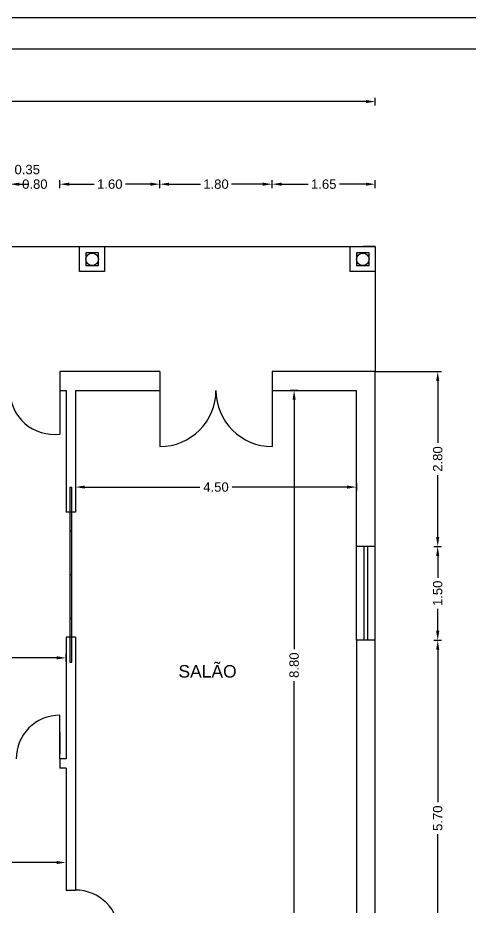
# Model space of a CAD drawing. Header units: millimetres. Extents: x 1315 to 1720, y -131 to -50.
# Drawn here: x 1505.11 to 1512.35, y -115.19 to -100.95 of the extents above; entities that cross this region are included whole.
import ezdxf

# ---------------------------------------------------------------- set-up
doc = ezdxf.new("R2010")
doc.units = ezdxf.units.MM
doc.linetypes.add('JIS_02_2.0', pattern=[3, 2, -1])
doc.layers.add('cotas', color=1, linetype='Continuous')
doc.styles.get("Standard").update_dxf_attribs({"font": 'ARIALUNI.TTF', "height": 0.22})
doc.dimstyles.get("Standard").update_dxf_attribs({"dimtxt": 0.15, "dimasz": 0.15, "dimexe": 0.0625, "dimexo": 0.0625, "dimgap": 0.0625, "dimtad": 0, "dimzin": 0, "dimdsep": 46, "dimtxsty": 'Standard', "dimcen": 2.5, "dimclrd": 256, "dimclre": 256, "dimclrt": 256, "dimazin": 0, "dimtfac": 1, "dimtofl": 0, "dimtmove": 0, "dimatfit": 3, "dimfxl": 0.0625, "dimfxlon": 1, "dimtolj": 1, "dimtzin": 0, "dimlwd": -1, "dimlwe": -1, "dimarcsym": 0})

# ---------------------------------------------------------------- blocks, each defined once
blk = doc.blocks.new('*D13')
at = {"layer": 'cotas', "transparency": 16777216}
for p, q in [((1497.43, -102.355), (1497.43, -102.23)), ((1510.83, -102.355), (1510.83, -102.23)), ((1497.58, -102.292), (1503.822, -102.292)), ((1510.68, -102.292), (1504.439, -102.292))]:
    blk.add_line(p, q, dxfattribs=at)
for points in [[(1497.58, -102.267), (1497.58, -102.317), (1497.43, -102.292)], [(1510.68, -102.267), (1510.68, -102.317), (1510.83, -102.292)]]:
    blk.add_solid(points, dxfattribs=at)
at = {"layer": 'Defpoints', "color": 0, "transparency": 16777216}
for p in [(1497.43, -102.292), (1497.43, -106.615), (1510.83, -106.615)]:
    blk.add_point(p, dxfattribs=at)
at = {"layer": 'cotas', "transparency": 16777216, "insert": (1504.13, -102.292), "char_height": 0.15, "attachment_point": 5}
blk.add_mtext('\\A1;13.40', dxfattribs=at)
blk = doc.blocks.new('*D36')
at = {"layer": 'cotas', "transparency": 16777216}
for p, q in [((1511.768, -106.615), (1511.893, -106.615)), ((1511.83, -106.765), (1511.83, -107.756)), ((1511.83, -109.265), (1511.83, -108.273)), ((1511.768, -109.415), (1511.893, -109.415))]:
    blk.add_line(p, q, dxfattribs=at)
for points in [[(1511.805, -106.765), (1511.855, -106.765), (1511.83, -106.615)], [(1511.805, -109.265), (1511.855, -109.265), (1511.83, -109.415)]]:
    blk.add_solid(points, dxfattribs=at)
at = {"layer": 'Defpoints', "color": 0, "transparency": 16777216}
for p in [(1510.83, -106.615), (1510.83, -109.415), (1511.83, -109.415)]:
    blk.add_point(p, dxfattribs=at)
at = {"layer": 'cotas', "transparency": 16777216, "insert": (1511.83, -108.015), "char_height": 0.15, "attachment_point": 5, "rotation": 90}
blk.add_mtext('\\A1;2.80', dxfattribs=at)
blk = doc.blocks.new('*D37')
at = {"layer": 'cotas', "transparency": 16777216}
for p, q in [((1511.768, -109.415), (1511.893, -109.415)), ((1511.83, -109.565), (1511.83, -109.915)), ((1511.83, -110.765), (1511.83, -110.415)), ((1511.768, -110.915), (1511.893, -110.915))]:
    blk.add_line(p, q, dxfattribs=at)
for points in [[(1511.805, -109.565), (1511.855, -109.565), (1511.83, -109.415)], [(1511.805, -110.765), (1511.855, -110.765), (1511.83, -110.915)]]:
    blk.add_solid(points, dxfattribs=at)
at = {"layer": 'Defpoints', "color": 0, "transparency": 16777216}
for p in [(1510.83, -109.415), (1510.83, -110.915), (1511.83, -110.915)]:
    blk.add_point(p, dxfattribs=at)
at = {"layer": 'cotas', "transparency": 16777216, "insert": (1511.83, -110.165), "char_height": 0.15, "attachment_point": 5, "rotation": 90}
blk.add_mtext('\\A1;1.50', dxfattribs=at)
blk = doc.blocks.new('*D11')
at = {"layer": 'cotas', "transparency": 16777216}
for p, q in [((1511.768, -110.915), (1511.893, -110.915)), ((1511.83, -111.065), (1511.83, -113.507)), ((1511.83, -116.465), (1511.83, -114.022)), ((1511.768, -116.615), (1511.893, -116.615))]:
    blk.add_line(p, q, dxfattribs=at)
for points in [[(1511.805, -111.065), (1511.855, -111.065), (1511.83, -110.915)], [(1511.805, -116.465), (1511.855, -116.465), (1511.83, -116.615)]]:
    blk.add_solid(points, dxfattribs=at)
at = {"layer": 'Defpoints', "color": 0, "transparency": 16777216}
for p in [(1510.83, -110.915), (1510.83, -116.615), (1511.83, -116.615)]:
    blk.add_point(p, dxfattribs=at)
at = {"layer": 'cotas', "transparency": 16777216, "insert": (1511.83, -113.765), "char_height": 0.15, "attachment_point": 5, "rotation": 90}
blk.add_mtext('\\A1;5.70', dxfattribs=at)
blk = doc.blocks.new('*D45')
at = {"layer": 'cotas', "transparency": 16777216}
for p, q in [((1502.88, -114.412), (1502.88, -114.537)), ((1503.03, -114.474), (1504.123, -114.474)), ((1505.73, -114.474), (1504.637, -114.474)), ((1505.88, -114.412), (1505.88, -114.537))]:
    blk.add_line(p, q, dxfattribs=at)
for points in [[(1503.03, -114.449), (1503.03, -114.499), (1502.88, -114.474)], [(1505.73, -114.449), (1505.73, -114.499), (1505.88, -114.474)]]:
    blk.add_solid(points, dxfattribs=at)
at = {"layer": 'Defpoints', "color": 0, "transparency": 16777216}
for p in [(1502.88, -114.065), (1505.88, -114.065), (1505.88, -114.474)]:
    blk.add_point(p, dxfattribs=at)
at = {"layer": 'cotas', "transparency": 16777216, "insert": (1504.38, -114.474), "char_height": 0.15, "attachment_point": 5}
blk.add_mtext('\\A1;3.00', dxfattribs=at)
blk = doc.blocks.new('*D51')
at = {"layer": 'cotas', "transparency": 16777216}
for p, q in [((1501.88, -111.261), (1501.88, -111.136)), ((1502.03, -111.198), (1503.62, -111.198)), ((1505.73, -111.198), (1504.14, -111.198)), ((1505.88, -111.261), (1505.88, -111.136))]:
    blk.add_line(p, q, dxfattribs=at)
for points in [[(1502.03, -111.173), (1502.03, -111.223), (1501.88, -111.198)], [(1505.73, -111.173), (1505.73, -111.223), (1505.88, -111.198)]]:
    blk.add_solid(points, dxfattribs=at)
at = {"layer": 'Defpoints', "color": 0, "transparency": 16777216}
for p in [(1505.88, -111.198), (1501.88, -112.815), (1505.88, -112.815)]:
    blk.add_point(p, dxfattribs=at)
at = {"layer": 'cotas', "transparency": 16777216, "insert": (1503.88, -111.198), "char_height": 0.15, "attachment_point": 5}
blk.add_mtext('\\A1;4.00', dxfattribs=at)
blk = doc.blocks.new('*D52')
at = {"layer": 'cotas', "transparency": 16777216}
for p, q in [((1506.03, -108.401), (1506.03, -108.526)), ((1506.18, -108.464), (1508.02, -108.464)), ((1510.38, -108.464), (1508.54, -108.464)), ((1510.53, -108.401), (1510.53, -108.526))]:
    blk.add_line(p, q, dxfattribs=at)
for points in [[(1506.18, -108.439), (1506.18, -108.489), (1506.03, -108.464)], [(1510.38, -108.439), (1510.38, -108.489), (1510.53, -108.464)]]:
    blk.add_solid(points, dxfattribs=at)
at = {"layer": 'Defpoints', "color": 0, "transparency": 16777216}
for p in [(1506.03, -107.892), (1510.53, -107.892), (1510.53, -108.464)]:
    blk.add_point(p, dxfattribs=at)
at = {"layer": 'cotas', "transparency": 16777216, "insert": (1508.28, -108.464), "char_height": 0.15, "attachment_point": 5}
blk.add_mtext('\\A1;4.50', dxfattribs=at)
blk = doc.blocks.new('*D53')
at = {"layer": 'cotas', "color": 0, "transparency": 16777216}
for p, q in [((1509.593, -106.915), (1509.468, -106.915)), ((1509.531, -107.065), (1509.531, -111.057)), ((1509.531, -115.565), (1509.531, -111.572)), ((1509.593, -115.715), (1509.468, -115.715))]:
    blk.add_line(p, q, dxfattribs=at)
for points in [[(1509.506, -107.065), (1509.556, -107.065), (1509.531, -106.915)], [(1509.506, -115.565), (1509.556, -115.565), (1509.531, -115.715)]]:
    blk.add_solid(points, dxfattribs=at)
at = {"layer": 'Defpoints', "color": 0, "transparency": 16777216}
for p in [(1510.53, -106.915), (1509.531, -115.715), (1510.53, -115.715)]:
    blk.add_point(p, dxfattribs=at)
at = {"layer": 'cotas', "transparency": 16777216, "insert": (1509.531, -111.315), "char_height": 0.15, "attachment_point": 5, "rotation": 90}
blk.add_mtext('\\A1;8.80', dxfattribs=at)
blk = doc.blocks.new('*D75')
at = {"layer": 'cotas', "transparency": 16777216}
for p, q in [((1509.18, -103.677), (1509.18, -103.552)), ((1509.33, -103.615), (1509.755, -103.615)), ((1510.68, -103.615), (1510.256, -103.615)), ((1510.83, -103.677), (1510.83, -103.552))]:
    blk.add_line(p, q, dxfattribs=at)
for points in [[(1509.33, -103.59), (1509.33, -103.64), (1509.18, -103.615)], [(1510.68, -103.59), (1510.68, -103.64), (1510.83, -103.615)]]:
    blk.add_solid(points, dxfattribs=at)
at = {"layer": 'Defpoints', "color": 0, "transparency": 16777216}
for p in [(1509.18, -103.615), (1509.18, -106.615), (1510.83, -106.615)]:
    blk.add_point(p, dxfattribs=at)
at = {"layer": 'cotas', "transparency": 16777216, "insert": (1510.005, -103.615), "char_height": 0.15, "attachment_point": 5}
blk.add_mtext('\\A1;1.65', dxfattribs=at)
blk = doc.blocks.new('*D76')
at = {"layer": 'cotas', "transparency": 16777216}
for p, q in [((1507.38, -103.677), (1507.38, -103.552)), ((1507.53, -103.615), (1508.03, -103.615)), ((1509.03, -103.615), (1508.53, -103.615)), ((1509.18, -103.677), (1509.18, -103.552))]:
    blk.add_line(p, q, dxfattribs=at)
for points in [[(1507.53, -103.59), (1507.53, -103.64), (1507.38, -103.615)], [(1509.03, -103.59), (1509.03, -103.64), (1509.18, -103.615)]]:
    blk.add_solid(points, dxfattribs=at)
at = {"layer": 'Defpoints', "color": 0, "transparency": 16777216}
for p in [(1507.38, -103.615), (1507.38, -106.615), (1509.18, -106.615)]:
    blk.add_point(p, dxfattribs=at)
at = {"layer": 'cotas', "transparency": 16777216, "insert": (1508.28, -103.615), "char_height": 0.15, "attachment_point": 5}
blk.add_mtext('\\A1;1.80', dxfattribs=at)
blk = doc.blocks.new('*D77')
at = {"layer": 'cotas', "transparency": 16777216}
for p, q in [((1505.78, -103.677), (1505.78, -103.552)), ((1505.93, -103.615), (1506.33, -103.615)), ((1507.23, -103.615), (1506.83, -103.615)), ((1507.38, -103.677), (1507.38, -103.552))]:
    blk.add_line(p, q, dxfattribs=at)
for points in [[(1505.93, -103.59), (1505.93, -103.64), (1505.78, -103.615)], [(1507.23, -103.59), (1507.23, -103.64), (1507.38, -103.615)]]:
    blk.add_solid(points, dxfattribs=at)
at = {"layer": 'Defpoints', "color": 0, "transparency": 16777216}
for p in [(1505.78, -103.615), (1505.78, -106.615), (1507.38, -106.615)]:
    blk.add_point(p, dxfattribs=at)
at = {"layer": 'cotas', "transparency": 16777216, "insert": (1506.58, -103.615), "char_height": 0.15, "attachment_point": 5}
blk.add_mtext('\\A1;1.60', dxfattribs=at)
blk = doc.blocks.new('*D78')
at = {"layer": 'cotas', "transparency": 16777216}
for p, q in [((1504.83, -103.615), (1504.68, -103.615)), ((1504.98, -103.677), (1504.98, -103.552)), ((1505.78, -103.677), (1505.78, -103.552)), ((1505.93, -103.615), (1506.08, -103.615))]:
    blk.add_line(p, q, dxfattribs=at)
for points in [[(1504.83, -103.59), (1504.83, -103.64), (1504.98, -103.615)], [(1505.93, -103.59), (1505.93, -103.64), (1505.78, -103.615)]]:
    blk.add_solid(points, dxfattribs=at)
at = {"layer": 'Defpoints', "color": 0, "transparency": 16777216}
for p in [(1504.98, -103.615), (1504.98, -106.615), (1505.78, -106.615)]:
    blk.add_point(p, dxfattribs=at)
at = {"layer": 'cotas', "transparency": 16777216, "insert": (1505.38, -103.615), "char_height": 0.15, "attachment_point": 5}
blk.add_mtext('\\A1;0.80', dxfattribs=at)
blk = doc.blocks.new('*D79')
at = {"layer": 'cotas', "transparency": 16777216}
for p, q in [((1504.805, -103.615), (1504.875, -103.382)), ((1504.875, -103.382), (1505, -103.382)), ((1504.48, -103.615), (1504.33, -103.615)), ((1504.63, -103.677), (1504.63, -103.552)), ((1504.98, -103.615), (1504.63, -103.615)), ((1504.98, -103.677), (1504.98, -103.552)), ((1505.13, -103.615), (1505.28, -103.615))]:
    blk.add_line(p, q, dxfattribs=at)
for points in [[(1504.48, -103.59), (1504.48, -103.64), (1504.63, -103.615)], [(1505.13, -103.59), (1505.13, -103.64), (1504.98, -103.615)]]:
    blk.add_solid(points, dxfattribs=at)
at = {"layer": 'Defpoints', "color": 0, "transparency": 16777216}
for p in [(1504.63, -103.615), (1504.63, -106.615), (1504.98, -106.615)]:
    blk.add_point(p, dxfattribs=at)
at = {"layer": 'cotas', "transparency": 16777216, "insert": (1505.258, -103.382), "char_height": 0.15, "attachment_point": 5}
blk.add_mtext('\\A1;0.35', dxfattribs=at)

msp = doc.modelspace()

# ---------------------------------------------------------------- linework, layer by layer
msp.add_line((1532.7, -100.951), (1490.7, -100.951))
at = {"color": 30}
msp.add_line((1532.2, -101.451), (1493.2, -101.451), dxfattribs=at)
at = {"color": 3}
for p, q in [((1497.43, -104.615), (1510.83, -104.615)), ((1510.83, -104.615), (1510.63, -104.615)), ((1510.83, -104.615), (1510.83, -105.029)), ((1510.83, -104.615), (1510.83, -104.815)), ((1510.83, -104.615), (1510.83, -106.615)), ((1507.38, -106.615), (1505.78, -106.615)), ((1505.78, -106.615), (1505.78, -106.915)), ((1507.38, -106.615), (1507.38, -106.915)), ((1510.83, -106.615), (1509.18, -106.615)), ((1509.18, -106.615), (1509.18, -106.915)), ((1510.83, -109.415), (1510.83, -106.615)), ((1505.78, -106.915), (1505.88, -106.915)), ((1505.78, -106.915), (1505.78, -107.615)), ((1505.88, -106.915), (1505.88, -107.529)), ((1505.88, -106.915), (1505.88, -106.915)), ((1506.03, -106.92), (1506.03, -106.915)), ((1506.03, -106.915), (1507.38, -106.915)), ((1506.03, -106.92), (1506.03, -108.865)), ((1507.38, -106.915), (1507.38, -107.815)), ((1507.38, -106.915), (1507.38, -106.915)), ((1509.18, -106.915), (1510.53, -106.915)), ((1509.18, -106.915), (1509.18, -107.815)), ((1510.53, -109.415), (1510.53, -106.915)), ((1505.88, -107.529), (1505.88, -108.865)), ((1505.94, -108.465), (1505.94, -111.265)), ((1505.94, -108.465), (1505.97, -108.465)), ((1505.97, -111.265), (1505.97, -108.465)), ((1505.97, -108.465), (1505.97, -108.465)), ((1506.03, -108.865), (1505.88, -108.865)), ((1505.94, -109.165), (1505.97, -109.165)), ((1510.53, -110.915), (1510.53, -109.415)), ((1510.83, -109.415), (1510.53, -109.415)), ((1510.53, -109.415), (1510.53, -109.415)), ((1510.65, -110.915), (1510.65, -109.415)), ((1510.71, -110.915), (1510.71, -109.415)), ((1510.83, -110.915), (1510.83, -109.415)), ((1505.94, -109.865), (1505.97, -109.865)), ((1505.94, -110.565), (1505.97, -110.565)), ((1506.03, -110.865), (1505.88, -110.865)), ((1505.88, -110.865), (1505.88, -112.815)), ((1506.03, -110.865), (1506.03, -112.965)), ((1510.83, -110.915), (1510.53, -110.915)), ((1510.53, -110.915), (1510.53, -115.715)), ((1510.83, -116.615), (1510.83, -110.915)), ((1505.94, -111.265), (1505.97, -111.265)), ((1505.78, -112.815), (1505.78, -112.115)), ((1505.78, -112.387), (1505.78, -112.736)), ((1505.88, -112.815), (1505.78, -112.815)), ((1505.78, -112.815), (1505.78, -112.815)), ((1505.78, -112.815), (1505.78, -112.965)), ((1505.88, -112.965), (1505.78, -112.965)), ((1505.88, -112.965), (1505.88, -114.915)), ((1506.03, -112.965), (1506.03, -114.915)), ((1505.88, -114.915), (1506.03, -114.915))]:
    msp.add_line(p, q, dxfattribs=at)
for points in [[(1506.097, -105.015), (1506.097, -104.615), (1506.497, -104.615), (1506.497, -105.015)], [(1510.43, -105.015), (1510.43, -104.615), (1510.83, -104.615), (1510.83, -105.015)], [(1506.397, -104.915), (1506.397, -104.715), (1506.197, -104.715), (1506.197, -104.915)], [(1510.73, -104.915), (1510.73, -104.715), (1510.53, -104.715), (1510.53, -104.915)]]:
    msp.add_lwpolyline(points, close=True, dxfattribs=at)
for centre in [(1506.297, -104.817), (1510.63, -104.817)]:
    msp.add_circle(centre, 0.1, dxfattribs=at)
for centre, radius, start, end in [((1505.686, -106.915), 0.706, 180, 277.6281), ((1507.38, -106.915), 0.9, 270, 0), ((1509.18, -106.915), 0.9, 180, 270), ((1505.78, -112.815), 0.7, 90, 180), ((1506.03, -115.615), 0.7, 0, 90)]:
    msp.add_arc(centre, radius, start, end, dxfattribs=at)
at = {"layer": 'cotas'}
msp.add_line((1510.83, -106.615), (1511.83, -106.615), dxfattribs=at)

# ---------------------------------------------------------------- texts
at = {"linetype": 'JIS_02_2.0', "lineweight": 100, "ltscale": 0.05, "insert": (1507.679, -111.313), "char_height": 0.2, "attachment_point": 1}
msp.add_mtext_dynamic_manual_height_columns('SALÃO', width=1.66933, gutter_width=88.691, heights=[0], dxfattribs=at)

# ---------------------------------------------------------------- dimensions: what is measured, and where the dimension line sits
at = {"layer": 'cotas'}
for base, p1, p2, picture, middle in [((1497.43, -102.292), (1510.83, -106.615), (1497.43, -106.615), '*D13', (1504.13, -102.292)), ((1509.18, -103.615), (1510.83, -106.615), (1509.18, -106.615), '*D75', (1510.005, -103.615)), ((1510.53, -108.464), (1506.03, -107.892), (1510.53, -107.892), '*D52', (1508.28, -108.464)), ((1505.88, -111.198), (1501.88, -112.815), (1505.88, -112.815), '*D51', (1503.88, -111.198)), ((1505.88, -114.474), (1502.88, -114.065), (1505.88, -114.065), '*D45', (1504.38, -114.474))]:
    dim = msp.add_linear_dim(base=base, p1=p1, p2=p2, dimstyle='Standard', dxfattribs=at)
    dim.commit()
    dim.dimension.update_dxf_attribs({"geometry": picture, "text_midpoint": middle})
for base, p1, p2, picture, middle in [((1504.63, -103.615), (1504.98, -106.615), (1504.63, -106.615), '*D79', (1505.063, -103.382)), ((1504.98, -103.615), (1505.78, -106.615), (1504.98, -106.615), '*D78', (1505.38, -103.615)), ((1505.78, -103.615), (1507.38, -106.615), (1505.78, -106.615), '*D77', (1506.58, -103.615)), ((1507.38, -103.615), (1509.18, -106.615), (1507.38, -106.615), '*D76', (1508.28, -103.615))]:
    dim = msp.add_linear_dim(base=base, p1=p1, p2=p2, dimstyle='Standard', override={"dimtmove": 1}, dxfattribs=at)
    dim.commit()
    dim.dimension.update_dxf_attribs({"geometry": picture, "text_midpoint": middle})
dim = msp.add_aligned_dim(p1=(1510.83, -106.615), p2=(1510.83, -109.415), distance=1, dimstyle='Standard', dxfattribs=at)
dim.commit()
dim.dimension.update_dxf_attribs({"geometry": '*D36', "text_midpoint": (1511.83, -108.015)})
dim = msp.add_linear_dim(base=(1509.531, -115.715), p1=(1510.53, -106.915), p2=(1510.53, -115.715), angle=90, dimstyle='Standard', override={"dimclrd": 0, "dimclre": 0}, dxfattribs=at)
dim.commit()
dim.dimension.update_dxf_attribs({"geometry": '*D53', "text_midpoint": (1509.531, -111.315)})
for base, p1, p2, picture, middle in [((1511.83, -110.915), (1510.83, -109.415), (1510.83, -110.915), '*D37', (1511.83, -110.165)), ((1511.83, -116.615), (1510.83, -110.915), (1510.83, -116.615), '*D11', (1511.83, -113.765))]:
    dim = msp.add_linear_dim(base=base, p1=p1, p2=p2, angle=90, dimstyle='Standard', dxfattribs=at)
    dim.commit()
    dim.dimension.update_dxf_attribs({"geometry": picture, "text_midpoint": middle})

doc.saveas('drawing.dxf')
